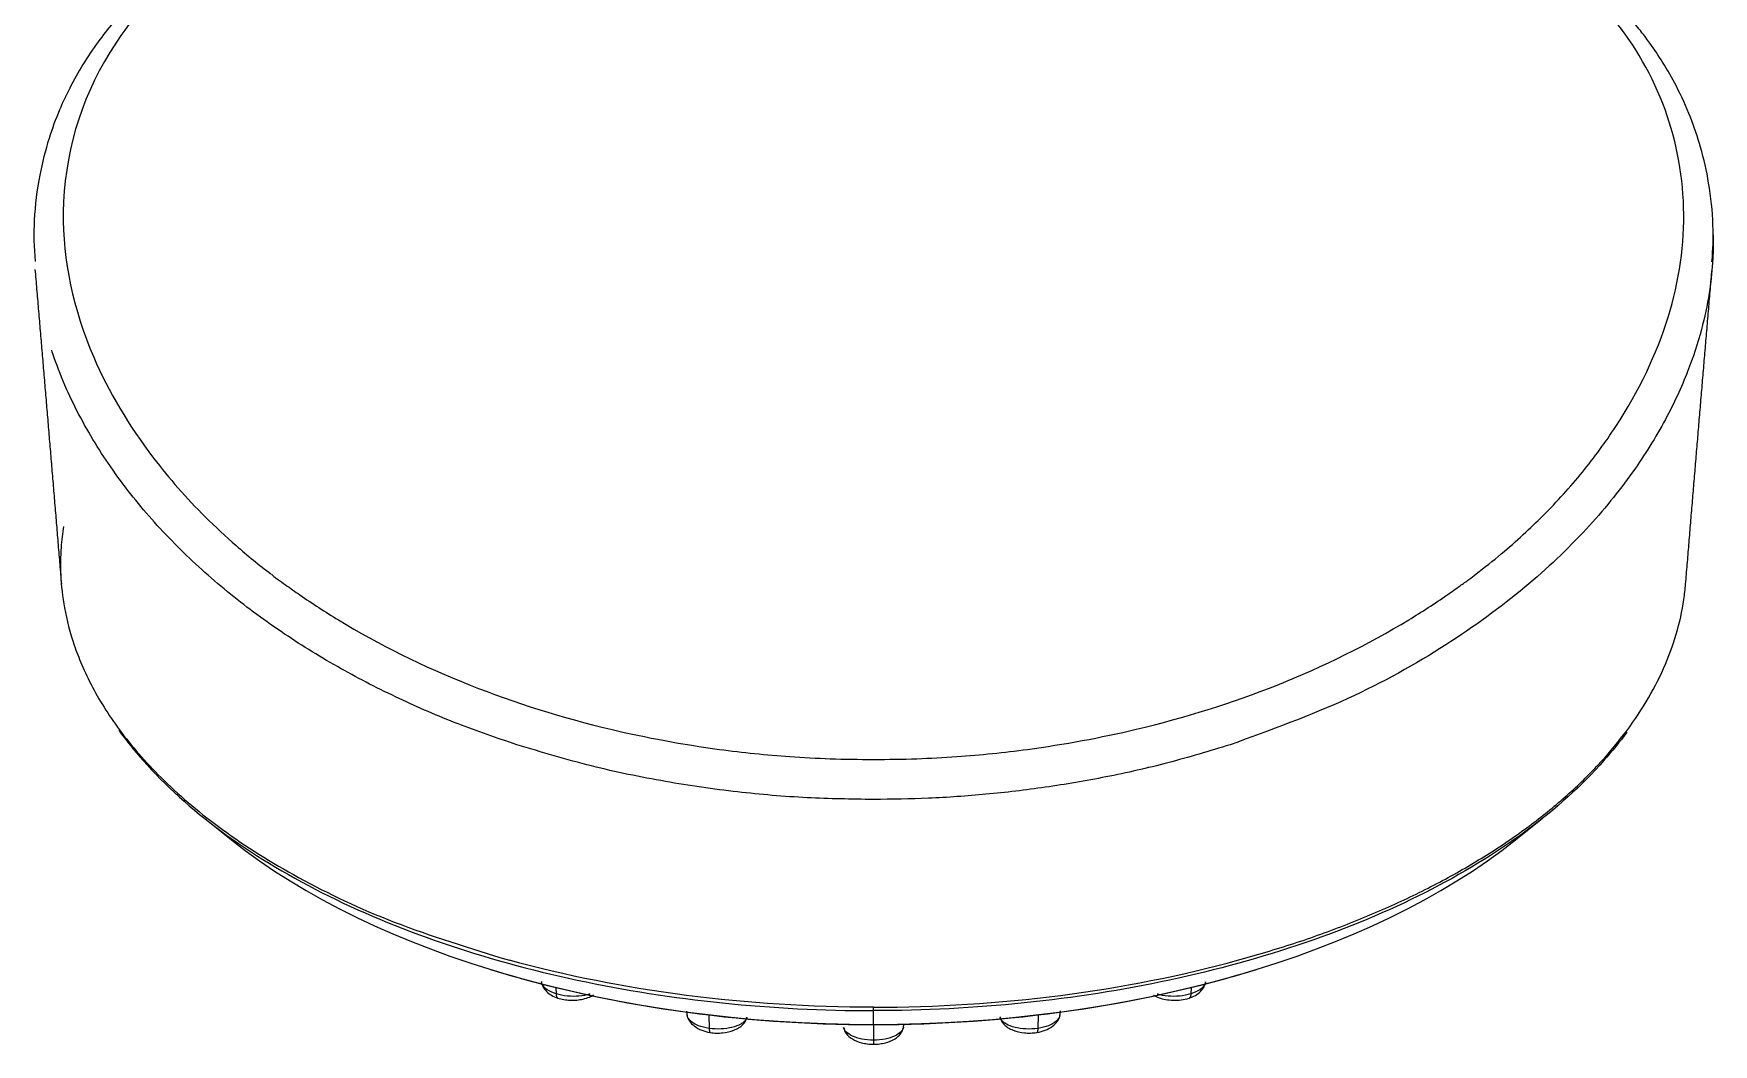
# Model space of a CAD drawing. Extents: x 0 to 1128, y 0 to 827.
# Drawn here: x 421.1 to 505.1, y 612.2 to 662.8 of the extents above; entities that cross this region are included whole.
import ezdxf

# ---------------------------------------------------------------- set-up
doc = ezdxf.new("R2010")
doc.units = 0
doc.header["$LTSCALE"] = 3
doc.header["$MEASUREMENT"] = 0
doc.layers.add('1', color=7, linetype='CONTINUOUS')

msp = doc.modelspace()

# ---------------------------------------------------------------- linework, layer by layer
at = {"layer": '1', "color": 7, "linetype": 'Continuous'}
for p, q in [((429.627, 623.489), (430.956, 622.431)), ((495.226, 622.431), (496.557, 623.491)), ((447.195, 615.04), (447.205, 614.721)), ((478.987, 615.04), (478.977, 614.721)), ((463.091, 613.197), (463.091, 613.886)), ((454.857, 613.665), (454.868, 612.992)), ((463.091, 613.178), (463.091, 613.197)), ((463.091, 613.183), (463.091, 612.402)), ((471.325, 613.665), (471.314, 612.992))]:
    msp.add_line(p, q, dxfattribs=at)
for centre, major_axis, start_param, end_param in [((463.091, 634.401), (38.932, 0), 3.741441, 4.712389), ((463.091, 634.401), (38.932, 0), 4.712389, 5.683337), ((463.091, 634.295), (38.762, 0), 4.194959, 4.712389), ((463.091, 634.295), (38.762, 0), 4.712389, 5.229819)]:
    msp.add_ellipse(centre, major_axis=major_axis, ratio=0.544639, start_param=start_param, end_param=end_param, dxfattribs=at)
for points, knots in [([(437.689, 671.86), (436.608, 671.397), (434.635, 670.476), (432.043, 669.053), (429.938, 667.702), (428.259, 666.455), (426.929, 665.315), (425.584, 663.993), (424.161, 662.291), (423.061, 660.5), (422.299, 658.867), (421.766, 657.421), (421.303, 655.581), (421.04, 653.519), (421.073, 652.069), (421.133, 651.374)], [0, 0, 0, 0, 0.101516, 0.193395, 0.275476, 0.347034, 0.407776, 0.461701, 0.552231, 0.656221, 0.702706, 0.761453, 0.83417, 0.921277, 1, 1, 1, 1]), ([(505.053, 651.35), (505.106, 651.966), (505.145, 653.289), (504.938, 655.212), (504.535, 657.015), (503.986, 658.636), (503.343, 660.048), (502.643, 661.273), (502.042, 662.166), (501.514, 662.872), (500.946, 663.566), (500.134, 664.459), (498.937, 665.607), (497.265, 666.976), (495.016, 668.528), (492.088, 670.214), (489.782, 671.308), (488.493, 671.86)], [0, 0, 0, 0, 0.069768, 0.151068, 0.22196, 0.282839, 0.348841, 0.402466, 0.44577, 0.47145, 0.501008, 0.545821, 0.605946, 0.6817, 0.773223, 0.879556, 1, 1, 1, 1]), ([(432.918, 669.142), (432.568, 668.933), (431.539, 668.319), (430.068, 667.282), (427.409, 665.192), (423.889, 661.15), (421.898, 654.314), (423.4, 647.232), (426.442, 642.111), (429.139, 639.021), (430.942, 637.37), (432.034, 636.42), (432.638, 635.961), (432.935, 635.734)], [0, 0, 0, 0, 0.026449, 0.077842, 0.123702, 0.267182, 0.494255, 0.687305, 0.825102, 0.910763, 0.954438, 0.977576, 1, 1, 1, 1]), ([(493.245, 635.734), (493.671, 636.064), (494.495, 636.701), (495.592, 637.685), (497.004, 639.027), (498.622, 640.816), (501.018, 644.095), (503.161, 648.557), (503.944, 654.074), (502.878, 659.377), (500.276, 663.709), (497.289, 666.433), (494.939, 668.12), (493.836, 668.79), (493.264, 669.138)], [0, 0, 0, 0, 0.032412, 0.062663, 0.091319, 0.154858, 0.218717, 0.36584, 0.511915, 0.65637, 0.800058, 0.915709, 0.956324, 1, 1, 1, 1]), ([(505.114, 652.701), (505.121, 652.352), (505.116, 651.998), (505.1, 651.643), (505.1, 651.638)], [0, 0, 0, 0, 0.986388, 1, 1, 1, 1]), ([(505.081, 651.301), (505.047, 650.794), (504.923, 649.686), (504.538, 647.87), (503.845, 645.758), (502.73, 643.358), (501.078, 640.705), (498.766, 637.863), (495.679, 634.931), (491.708, 632.05), (486.81, 629.314), (482.946, 627.913), (480.94, 627.185)], [0, 0, 0, 0, 0.05301, 0.11566, 0.188991, 0.273044, 0.367726, 0.473073, 0.589038, 0.715486, 0.852269, 1, 1, 1, 1]), ([(445.243, 627.185), (444.252, 627.524), (442.223, 628.218), (439.281, 629.495), (436.367, 630.989), (433.536, 632.728), (430.837, 634.715), (428.329, 636.953), (426.077, 639.432), (424.147, 642.13), (422.866, 644.534), (422.273, 646.029), (422.09, 646.552)], [0, 0, 0, 0, 0.086338, 0.176891, 0.271691, 0.370888, 0.474693, 0.583032, 0.695782, 0.812981, 0.934675, 1, 1, 1, 1]), ([(422.555, 638.116), (422.5, 637.767), (422.407, 636.955), (422.39, 635.594), (422.576, 633.953), (422.965, 632.463), (423.325, 631.527), (423.459, 631.211)], [0, 0, 0, 0, 0.151134, 0.350848, 0.587263, 0.860367, 1, 1, 1, 1]), ([(432.94, 635.729), (432.987, 635.688), (433.087, 635.601), (433.333, 635.425), (433.765, 635.117), (434.757, 634.417), (437.613, 632.562), (442.658, 630.062), (449.22, 628.003), (454.692, 626.992), (458.392, 626.611), (460.97, 626.473), (462.366, 626.456), (463.091, 626.447)], [0, 0, 0, 0, 0.006681, 0.014315, 0.031543, 0.062036, 0.140442, 0.379587, 0.60712, 0.772473, 0.877122, 0.936144, 1, 1, 1, 1]), ([(463.091, 626.447), (463.816, 626.456), (465.211, 626.473), (467.788, 626.61), (471.489, 626.991), (476.964, 628.004), (483.53, 630.063), (488.57, 632.568), (491.408, 634.401), (492.38, 635.096), (492.875, 635.436), (493.128, 635.639), (493.245, 635.734)], [0, 0, 0, 0, 0.063827, 0.122802, 0.22742, 0.392806, 0.62048, 0.8596, 0.937874, 0.965432, 0.983952, 1, 1, 1, 1]), ([(499.34, 626.164), (499.806, 626.662), (500.688, 627.7), (501.793, 629.32), (502.673, 631.004), (503.307, 632.721), (503.618, 634.134), (503.714, 634.971), (503.735, 635.226)], [0, 0, 0, 0, 0.177515, 0.362814, 0.548118, 0.733426, 0.918737, 1, 1, 1, 1]), ([(423.459, 631.211), (423.623, 630.827), (424.177, 629.668), (425.44, 627.696), (427.573, 625.292), (430.498, 622.835), (434.329, 620.434), (439.101, 618.167), (442.901, 617.004), (444.869, 616.401)], [0, 0, 0, 0, 0.060801, 0.184599, 0.321496, 0.471488, 0.634571, 0.810736, 1, 1, 1, 1]), ([(425.32, 627.918), (425.692, 627.4), (426.1, 626.891), (428.74, 623.913), (431.787, 621.655), (439.203, 617.912), (443.549, 616.421), (452.984, 614.403), (458.003, 613.883), (463.091, 613.884)], [0, 0, 0, 0, 0.063047, 0.063047, 0.375365, 0.375365, 0.687682, 0.687682, 1, 1, 1, 1]), ([(463.091, 624.447), (461.984, 624.464), (459.706, 624.501), (456.221, 624.802), (452.61, 625.323), (448.899, 626.09), (446.48, 626.814), (445.243, 627.185)], [0, 0, 0, 0, 0.180089, 0.37042, 0.570347, 0.78006, 1, 1, 1, 1]), ([(500.787, 627.816), (500.436, 627.335), (500.054, 626.86), (497.447, 623.911), (494.391, 621.656), (486.977, 617.909), (482.62, 616.418), (473.204, 614.405), (468.149, 613.884), (463.091, 613.884)], [0, 0, 0, 0, 0.059019, 0.059019, 0.372679, 0.372679, 0.68634, 0.68634, 1, 1, 1, 1]), ([(480.94, 627.185), (479.906, 626.872), (477.88, 626.257), (474.776, 625.561), (471.733, 625.038), (468.763, 624.69), (465.891, 624.483), (464.009, 624.459), (463.091, 624.447)], [0, 0, 0, 0, 0.184013, 0.36086, 0.53082, 0.694117, 0.850658, 1, 1, 1, 1]), ([(481.313, 616.401), (482.26, 616.674), (484.153, 617.221), (486.831, 618.193), (489.37, 619.269), (491.742, 620.453), (493.936, 621.735), (495.938, 623.107), (497.735, 624.561), (498.812, 625.6), (499.32, 626.142), (499.34, 626.164)], [0, 0, 0, 0, 0.12436, 0.248711, 0.373055, 0.497396, 0.621739, 0.746087, 0.870432, 0.994777, 1, 1, 1, 1]), ([(463.091, 614.054), (459.924, 614.053), (456.794, 614.252), (450.67, 615.043), (447.674, 615.636), (444.869, 616.402)], [0, 0, 0, 0, 0.5, 0.5, 1, 1, 1, 1]), ([(446.469, 615.339), (446.478, 615.252), (446.529, 615.084), (446.705, 614.844), (446.966, 614.642), (447.176, 614.546), (447.291, 614.507)], [0, 0, 0, 0, 0.258573, 0.51257, 0.759419, 1, 1, 1, 1]), ([(447.205, 614.721), (447.026, 614.777), (446.73, 614.919), (446.521, 615.141), (446.475, 615.281), (446.47, 615.33)], [0, 0, 0, 0, 0.394302, 0.788604, 1, 1, 1, 1]), ([(447.205, 614.721), (447.207, 614.677), (447.215, 614.615), (447.243, 614.552), (447.267, 614.522), (447.285, 614.51), (447.292, 614.506)], [0, 0, 0, 0, 0.430949, 0.648647, 0.866344, 1, 1, 1, 1]), ([(448.906, 614.715), (448.893, 614.711), (448.728, 614.659), (448.184, 614.559), (447.564, 614.608), (447.205, 614.721)], [0, 0, 0, 0, 0.026685, 0.351124, 1, 1, 1, 1]), ([(447.292, 614.506), (447.388, 614.476), (447.586, 614.43), (447.91, 614.398), (448.241, 614.407), (448.572, 614.458), (448.856, 614.548), (449.015, 614.63), (449.078, 614.67)], [0, 0, 0, 0, 0.168686, 0.335582, 0.505411, 0.680641, 0.862229, 1, 1, 1, 1]), ([(477.101, 614.664), (477.106, 614.66), (477.19, 614.608), (477.38, 614.519), (477.708, 614.434), (478.085, 614.396), (478.5, 614.412), (478.76, 614.467), (478.891, 614.507)], [0, 0, 0, 0, 0.011521, 0.185559, 0.37055, 0.566615, 0.774566, 1, 1, 1, 1]), ([(478.977, 614.721), (478.798, 614.664), (478.411, 614.592), (477.821, 614.591), (477.461, 614.658), (477.301, 614.707), (477.295, 614.709)], [0, 0, 0, 0, 0.328826, 0.657651, 0.986477, 1, 1, 1, 1]), ([(478.89, 614.506), (479.004, 614.546), (479.214, 614.64), (479.474, 614.841), (479.651, 615.078), (479.703, 615.245), (479.713, 615.332)], [0, 0, 0, 0, 0.240541, 0.487341, 0.741311, 1, 1, 1, 1]), ([(478.977, 614.721), (478.975, 614.677), (478.967, 614.615), (478.939, 614.552), (478.915, 614.522), (478.898, 614.51), (478.891, 614.507)], [0, 0, 0, 0, 0.433749, 0.65286, 0.871971, 1, 1, 1, 1]), ([(479.712, 615.329), (479.707, 615.281), (479.632, 615.05), (479.336, 614.833), (478.977, 614.721)], [0, 0, 0, 0, 0.210734, 1, 1, 1, 1]), ([(454.868, 612.992), (454.668, 613.021), (454.311, 613.116), (453.932, 613.334), (453.793, 613.525), (453.768, 613.63), (453.765, 613.647)], [0, 0, 0, 0, 0.31332, 0.62664, 0.93996, 1, 1, 1, 1]), ([(453.786, 613.558), (453.806, 613.492), (453.883, 613.333), (454.113, 613.098), (454.484, 612.891), (454.765, 612.813), (454.915, 612.786)], [0, 0, 0, 0, 0.188189, 0.468007, 0.738156, 1, 1, 1, 1]), ([(456.751, 613.557), (456.744, 613.516), (456.711, 613.431), (456.608, 613.312), (456.398, 613.168), (455.879, 612.973), (455.268, 612.934), (454.868, 612.992)], [0, 0, 0, 0, 0.104068, 0.216059, 0.328051, 0.552034, 1, 1, 1, 1]), ([(454.868, 612.992), (454.869, 612.949), (454.873, 612.887), (454.887, 612.827), (454.901, 612.798), (454.911, 612.788), (454.916, 612.785)], [0, 0, 0, 0, 0.416279, 0.626565, 0.836852, 1, 1, 1, 1]), ([(454.916, 612.785), (455.02, 612.771), (455.225, 612.754), (455.637, 612.772), (456.026, 612.862), (456.348, 613.018), (456.549, 613.169), (456.692, 613.353), (456.74, 613.489), (456.752, 613.561)], [0, 0, 0, 0, 0.129999, 0.255209, 0.501525, 0.625737, 0.750343, 0.875343, 1, 1, 1, 1]), ([(461.594, 613.051), (461.616, 612.934), (461.708, 612.711), (462.026, 612.441), (462.409, 612.286), (462.782, 612.213), (462.984, 612.2), (463.091, 612.199)], [0, 0, 0, 0, 0.214284, 0.453254, 0.712766, 0.851713, 1, 1, 1, 1]), ([(463.091, 612.402), (462.884, 612.402), (462.49, 612.443), (462.007, 612.6), (461.732, 612.786), (461.624, 612.939), (461.601, 613.011), (461.596, 613.04)], [0, 0, 0, 0, 0.261148, 0.522296, 0.783443, 0.914017, 1, 1, 1, 1]), ([(463.091, 612.199), (463.198, 612.199), (463.399, 612.213), (463.771, 612.285), (464.153, 612.439), (464.471, 612.707), (464.564, 612.928), (464.587, 613.045)], [0, 0, 0, 0, 0.148639, 0.28782, 0.547463, 0.786236, 1, 1, 1, 1]), ([(464.587, 613.041), (464.582, 613.011), (464.558, 612.939), (464.45, 612.786), (464.066, 612.526), (463.505, 612.402), (463.091, 612.402)], [0, 0, 0, 0, 0.086222, 0.216762, 0.477841, 1, 1, 1, 1]), ([(469.429, 613.568), (469.441, 613.495), (469.487, 613.358), (469.63, 613.173), (469.831, 613.02), (470.154, 612.863), (470.544, 612.773), (470.957, 612.755), (471.162, 612.771), (471.267, 612.786)], [0, 0, 0, 0, 0.124856, 0.250016, 0.374731, 0.498996, 0.745232, 0.870271, 1, 1, 1, 1]), ([(471.314, 612.992), (471.114, 612.963), (470.71, 612.947), (470.155, 613.029), (469.784, 613.168), (469.575, 613.312), (469.471, 613.431), (469.438, 613.516), (469.431, 613.557)], [0, 0, 0, 0, 0.224021, 0.448041, 0.672062, 0.784072, 0.896082, 1, 1, 1, 1]), ([(471.266, 612.785), (471.416, 612.812), (471.696, 612.89), (472.066, 613.094), (472.298, 613.331), (472.377, 613.492), (472.397, 613.561)], [0, 0, 0, 0, 0.2596, 0.527393, 0.804863, 1, 1, 1, 1]), ([(471.314, 612.992), (471.313, 612.949), (471.309, 612.887), (471.295, 612.827), (471.281, 612.798), (471.271, 612.788), (471.267, 612.786)], [0, 0, 0, 0, 0.41898, 0.630631, 0.842282, 1, 1, 1, 1]), ([(472.417, 613.646), (472.414, 613.629), (472.389, 613.524), (472.186, 613.248), (471.714, 613.05), (471.314, 612.992)], [0, 0, 0, 0, 0.05934, 0.372893, 1, 1, 1, 1]), ([(463.091, 612.402), (463.091, 612.359), (463.091, 612.298), (463.091, 612.239), (463.091, 612.199), (463.091, 612.193), (463.091, 612.199)], [0, 0, 0, 0, 0.336318, 0.506211, 0.676104, 1, 1, 1, 1])]:
    msp.add_open_spline(points, degree=3, knots=knots, dxfattribs=at)
for points, degree in [([(505.1, 651.638), (505.095, 651.526), (505.088, 651.413), (505.081, 651.301)], 3), ([(421.126, 650.973), (421.798, 643.092), (422.447, 635.226)], 2), ([(503.735, 635.226), (504.384, 643.092), (505.056, 650.973)], 2), ([(422.09, 646.552), (422.046, 646.677), (422.004, 646.802), (421.963, 646.927)], 3), ([(463.091, 614.052), (469.389, 614.049), (475.682, 614.86), (481.313, 616.401)], 3), ([(453.735, 613.862), (453.764, 613.63)], 1), ([(463.091, 613.886), (463.091, 613.914), (463.091, 613.975), (463.091, 614.054)], 3), ([(472.418, 613.629), (472.449, 613.876)], 1), ([(464.585, 613.025), (464.613, 613.214)], 1)]:
    msp.add_open_spline(points, degree=degree, dxfattribs=at)

doc.saveas('drawing.dxf')
